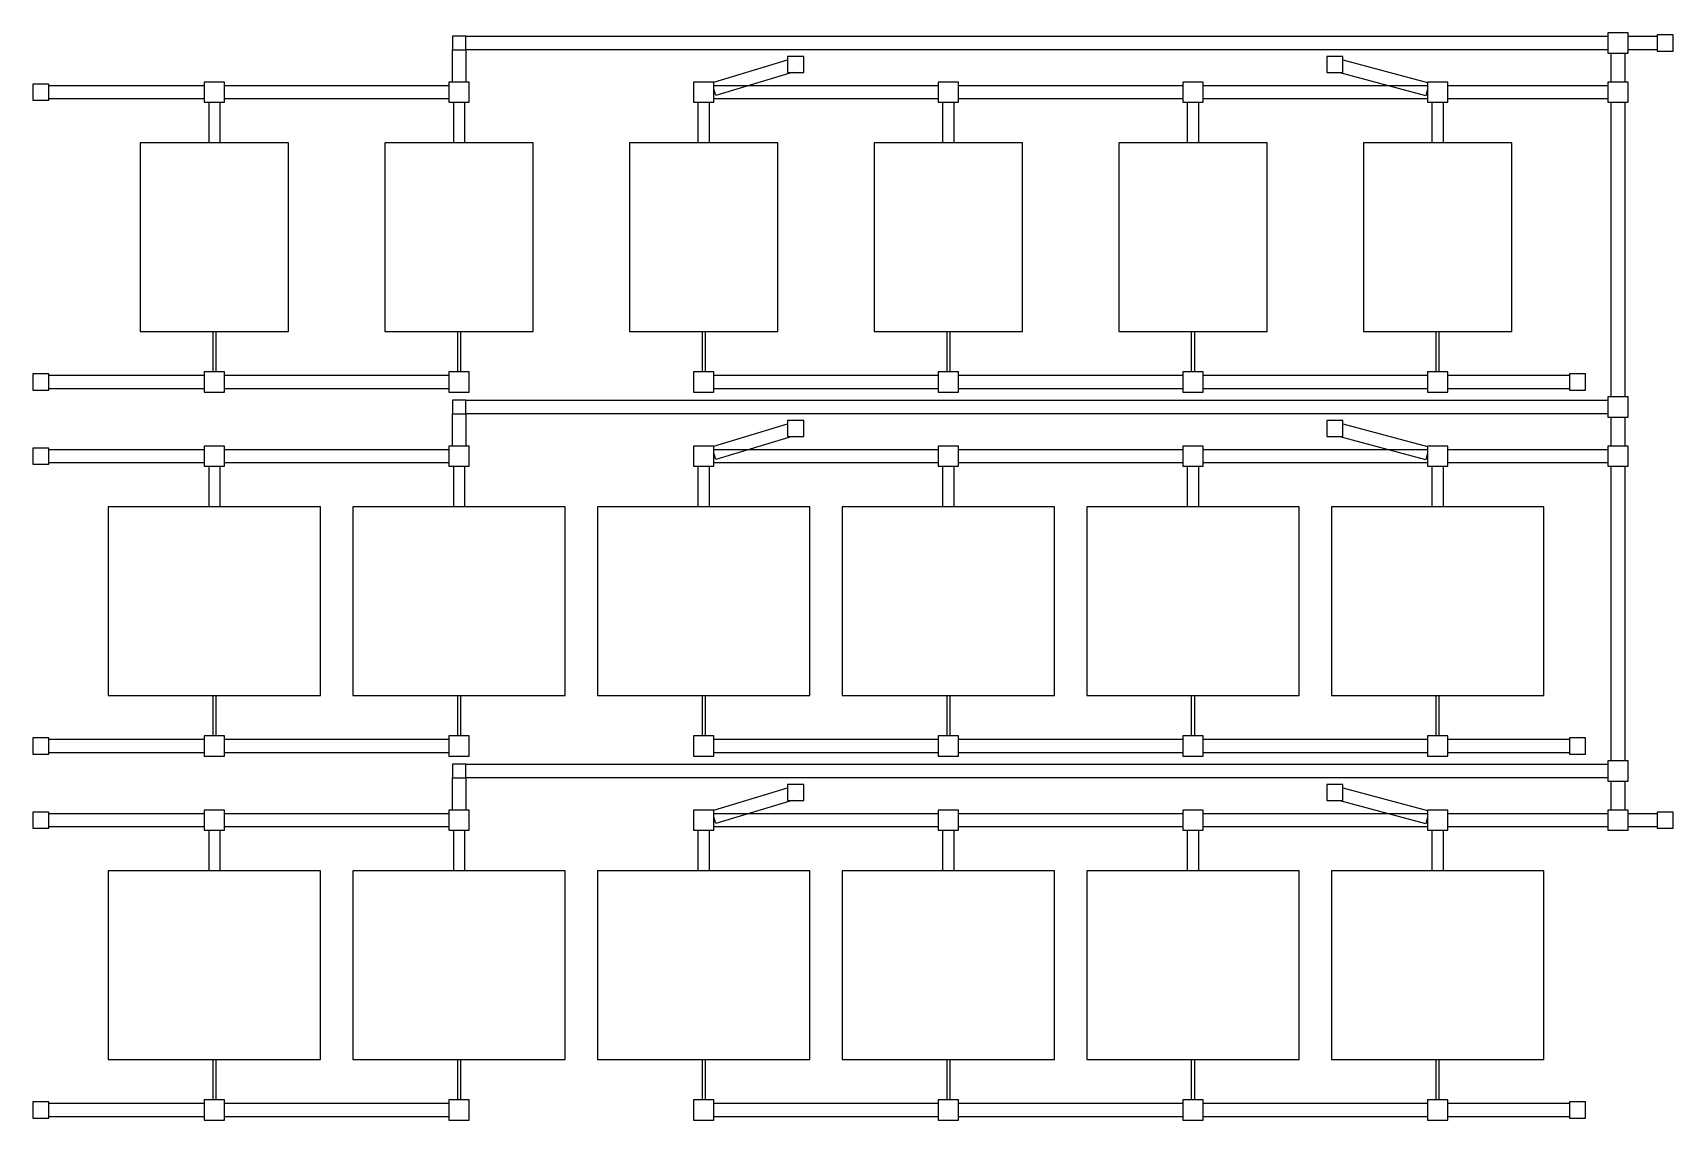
# Model space of a CAD drawing. Header units: millimetres. Extents: x 3 to 125, y 3 to 84.
import ezdxf

# ---------------------------------------------------------------- set-up
doc = ezdxf.new("R2010")
doc.units = ezdxf.units.MM
for name, color, linetype in [('CHAMBERS', 5, 'CONTINUOUS'), ('CHANNELS', 3, 'CONTINUOUS'), ('PADS', 4, 'CONTINUOUS')]:
    doc.layers.add(name, color=color, linetype=linetype)

msp = doc.modelspace()

# ---------------------------------------------------------------- linework, layer by layer
at = {"layer": 'CHAMBERS'}
for points in [[(34.525, 82.4), (35.525, 82.4), (35.525, 83.4), (34.525, 83.4)], [(120.25, 82.15), (121.75, 82.15), (121.75, 83.65), (120.25, 83.65)], [(16.125, 78.5), (17.625, 78.5), (17.625, 80), (16.125, 80)], [(34.275, 78.5), (35.775, 78.5), (35.775, 80), (34.275, 80)], [(52.425, 78.5), (53.925, 78.5), (53.925, 80), (52.425, 80)], [(70.575, 78.5), (72.075, 78.5), (72.075, 80), (70.575, 80)], [(88.725, 78.5), (90.225, 78.5), (90.225, 80), (88.725, 80)], [(106.875, 78.5), (108.375, 78.5), (108.375, 80), (106.875, 80)], [(120.25, 78.5), (121.75, 78.5), (121.75, 80), (120.25, 80)], [(11.375, 61.5), (22.375, 61.5), (22.375, 75.5), (11.375, 75.5)], [(29.525, 61.5), (40.525, 61.5), (40.525, 75.5), (29.525, 75.5)], [(47.675, 61.5), (58.675, 61.5), (58.675, 75.5), (47.675, 75.5)], [(65.825, 61.5), (76.825, 61.5), (76.825, 75.5), (65.825, 75.5)], [(83.975, 61.5), (94.975, 61.5), (94.975, 75.5), (83.975, 75.5)], [(102.125, 61.5), (113.125, 61.5), (113.125, 75.5), (102.125, 75.5)], [(16.125, 57), (17.625, 57), (17.625, 58.5), (16.125, 58.5)], [(34.275, 57), (35.775, 57), (35.775, 58.5), (34.275, 58.5)], [(52.425, 57), (53.925, 57), (53.925, 58.5), (52.425, 58.5)], [(70.575, 57), (72.075, 57), (72.075, 58.5), (70.575, 58.5)], [(88.725, 57), (90.225, 57), (90.225, 58.5), (88.725, 58.5)], [(106.875, 57), (108.375, 57), (108.375, 58.5), (106.875, 58.5)], [(34.525, 55.4), (35.525, 55.4), (35.525, 56.4), (34.525, 56.4)], [(120.25, 55.15), (121.75, 55.15), (121.75, 56.65), (120.25, 56.65)], [(16.125, 51.5), (17.625, 51.5), (17.625, 53), (16.125, 53)], [(34.275, 51.5), (35.775, 51.5), (35.775, 53), (34.275, 53)], [(52.425, 51.5), (53.925, 51.5), (53.925, 53), (52.425, 53)], [(70.575, 51.5), (72.075, 51.5), (72.075, 53), (70.575, 53)], [(88.725, 51.5), (90.225, 51.5), (90.225, 53), (88.725, 53)], [(106.875, 51.5), (108.375, 51.5), (108.375, 53), (106.875, 53)], [(120.25, 51.5), (121.75, 51.5), (121.75, 53), (120.25, 53)], [(9, 34.5), (24.75, 34.5), (24.75, 48.5), (9, 48.5)], [(27.15, 34.5), (42.9, 34.5), (42.9, 48.5), (27.15, 48.5)], [(45.3, 34.5), (61.05, 34.5), (61.05, 48.5), (45.3, 48.5)], [(63.45, 34.5), (79.2, 34.5), (79.2, 48.5), (63.45, 48.5)], [(81.6, 34.5), (97.35, 34.5), (97.35, 48.5), (81.6, 48.5)], [(99.75, 34.5), (115.5, 34.5), (115.5, 48.5), (99.75, 48.5)], [(16.125, 30), (17.625, 30), (17.625, 31.5), (16.125, 31.5)], [(34.275, 30), (35.775, 30), (35.775, 31.5), (34.275, 31.5)], [(52.425, 30), (53.925, 30), (53.925, 31.5), (52.425, 31.5)], [(70.575, 30), (72.075, 30), (72.075, 31.5), (70.575, 31.5)], [(88.725, 30), (90.225, 30), (90.225, 31.5), (88.725, 31.5)], [(106.875, 30), (108.375, 30), (108.375, 31.5), (106.875, 31.5)], [(34.525, 28.4), (35.525, 28.4), (35.525, 29.4), (34.525, 29.4)], [(120.25, 28.15), (121.75, 28.15), (121.75, 29.65), (120.25, 29.65)], [(16.125, 24.5), (17.625, 24.5), (17.625, 26), (16.125, 26)], [(34.275, 24.5), (35.775, 24.5), (35.775, 26), (34.275, 26)], [(52.425, 24.5), (53.925, 24.5), (53.925, 26), (52.425, 26)], [(70.575, 24.5), (72.075, 24.5), (72.075, 26), (70.575, 26)], [(88.725, 24.5), (90.225, 24.5), (90.225, 26), (88.725, 26)], [(106.875, 24.5), (108.375, 24.5), (108.375, 26), (106.875, 26)], [(120.25, 24.5), (121.75, 24.5), (121.75, 26), (120.25, 26)], [(9, 7.5), (24.75, 7.5), (24.75, 21.5), (9, 21.5)], [(27.15, 7.5), (42.9, 7.5), (42.9, 21.5), (27.15, 21.5)], [(45.3, 7.5), (61.05, 7.5), (61.05, 21.5), (45.3, 21.5)], [(63.45, 7.5), (79.2, 7.5), (79.2, 21.5), (63.45, 21.5)], [(81.6, 7.5), (97.35, 7.5), (97.35, 21.5), (81.6, 21.5)], [(99.75, 7.5), (115.5, 7.5), (115.5, 21.5), (99.75, 21.5)], [(16.125, 3), (17.625, 3), (17.625, 4.5), (16.125, 4.5)], [(34.275, 3), (35.775, 3), (35.775, 4.5), (34.275, 4.5)], [(52.425, 3), (53.925, 3), (53.925, 4.5), (52.425, 4.5)], [(70.575, 3), (72.075, 3), (72.075, 4.5), (70.575, 4.5)], [(88.725, 3), (90.225, 3), (90.225, 4.5), (88.725, 4.5)], [(106.875, 3), (108.375, 3), (108.375, 4.5), (106.875, 4.5)]]:
    msp.add_lwpolyline(points, close=True, dxfattribs=at)
at = {"layer": 'CHANNELS'}
for points in [[(35.525, 83.4), (120.25, 83.4), (120.25, 82.4), (35.525, 82.4)], [(123.9, 83.4), (123.9, 82.4), (121.75, 82.4), (121.75, 83.4)], [(34.525, 80), (34.525, 82.4), (35.525, 82.4), (35.525, 80)], [(54.0688, 78.9964), (53.925, 79.4753), (53.925, 79.9973), (59.4, 81.6418), (59.4, 80.7), (59.7405, 80.7)], [(106.875, 79.9694), (106.875, 79.4516), (106.7452, 78.9688), (100.3059, 80.7), (100.6, 80.7), (100.6, 81.6564)], [(120.5, 80), (120.5, 82.15), (121.5, 82.15), (121.5, 80)], [(16.125, 79.75), (16.125, 78.75), (4.6, 78.75), (4.6, 79.75)], [(17.625, 79.75), (34.275, 79.75), (34.275, 78.75), (17.625, 78.75)], [(53.925, 79.75), (70.575, 79.75), (70.575, 78.75), (53.925, 78.75)], [(72.075, 79.75), (88.725, 79.75), (88.725, 78.75), (72.075, 78.75)], [(90.225, 79.75), (106.875, 79.75), (106.875, 78.75), (90.225, 78.75)], [(108.375, 79.75), (120.25, 79.75), (120.25, 78.75), (108.375, 78.75)], [(16.475, 75.5), (16.475, 78.5), (17.275, 78.5), (17.275, 75.5)], [(34.625, 75.5), (34.625, 78.5), (35.425, 78.5), (35.425, 75.5)], [(52.775, 75.5), (52.775, 78.5), (53.575, 78.5), (53.575, 75.5)], [(70.925, 75.5), (70.925, 78.5), (71.725, 78.5), (71.725, 75.5)], [(89.075, 75.5), (89.075, 78.5), (89.875, 78.5), (89.875, 75.5)], [(107.225, 75.5), (107.225, 78.5), (108.025, 78.5), (108.025, 75.5)], [(120.5, 56.65), (120.5, 78.5), (121.5, 78.5), (121.5, 56.65)], [(16.775, 58.5), (16.775, 61.5), (16.975, 61.5), (16.975, 58.5)], [(34.925, 58.5), (34.925, 61.5), (35.125, 61.5), (35.125, 58.5)], [(53.075, 58.5), (53.075, 61.5), (53.275, 61.5), (53.275, 58.5)], [(71.225, 58.5), (71.225, 61.5), (71.425, 61.5), (71.425, 58.5)], [(89.375, 58.5), (89.375, 61.5), (89.575, 61.5), (89.575, 58.5)], [(107.525, 58.5), (107.525, 61.5), (107.725, 61.5), (107.725, 58.5)], [(4.6, 57.25), (4.6, 58.25), (16.125, 58.25), (16.125, 57.25)], [(17.625, 58.25), (34.275, 58.25), (34.275, 57.25), (17.625, 57.25)], [(53.925, 58.25), (70.575, 58.25), (70.575, 57.25), (53.925, 57.25)], [(72.075, 58.25), (88.725, 58.25), (88.725, 57.25), (72.075, 57.25)], [(90.225, 58.25), (106.875, 58.25), (106.875, 57.25), (90.225, 57.25)], [(117.4, 58.25), (117.4, 57.25), (108.375, 57.25), (108.375, 58.25)], [(35.525, 56.4), (120.25, 56.4), (120.25, 55.4), (35.525, 55.4)], [(34.525, 53), (34.525, 55.4), (35.525, 55.4), (35.525, 53)], [(120.5, 53), (120.5, 55.15), (121.5, 55.15), (121.5, 53)], [(54.0688, 51.9964), (53.925, 52.4753), (53.925, 52.9973), (59.4, 54.6418), (59.4, 53.7), (59.7405, 53.7)], [(106.875, 52.9694), (106.875, 52.4516), (106.7452, 51.9688), (100.3059, 53.7), (100.6, 53.7), (100.6, 54.6564)], [(16.125, 52.75), (16.125, 51.75), (4.6, 51.75), (4.6, 52.75)], [(17.625, 52.75), (34.275, 52.75), (34.275, 51.75), (17.625, 51.75)], [(53.925, 52.75), (70.575, 52.75), (70.575, 51.75), (53.925, 51.75)], [(72.075, 52.75), (88.725, 52.75), (88.725, 51.75), (72.075, 51.75)], [(90.225, 52.75), (106.875, 52.75), (106.875, 51.75), (90.225, 51.75)], [(108.375, 52.75), (120.25, 52.75), (120.25, 51.75), (108.375, 51.75)], [(16.475, 48.5), (16.475, 51.5), (17.275, 51.5), (17.275, 48.5)], [(34.625, 48.5), (34.625, 51.5), (35.425, 51.5), (35.425, 48.5)], [(52.775, 48.5), (52.775, 51.5), (53.575, 51.5), (53.575, 48.5)], [(70.925, 48.5), (70.925, 51.5), (71.725, 51.5), (71.725, 48.5)], [(89.075, 48.5), (89.075, 51.5), (89.875, 51.5), (89.875, 48.5)], [(107.225, 48.5), (107.225, 51.5), (108.025, 51.5), (108.025, 48.5)], [(120.5, 29.65), (120.5, 51.5), (121.5, 51.5), (121.5, 29.65)], [(16.775, 31.5), (16.775, 34.5), (16.975, 34.5), (16.975, 31.5)], [(34.925, 31.5), (34.925, 34.5), (35.125, 34.5), (35.125, 31.5)], [(53.075, 31.5), (53.075, 34.5), (53.275, 34.5), (53.275, 31.5)], [(71.225, 31.5), (71.225, 34.5), (71.425, 34.5), (71.425, 31.5)], [(89.375, 31.5), (89.375, 34.5), (89.575, 34.5), (89.575, 31.5)], [(107.525, 31.5), (107.525, 34.5), (107.725, 34.5), (107.725, 31.5)], [(4.6, 30.25), (4.6, 31.25), (16.125, 31.25), (16.125, 30.25)], [(17.625, 31.25), (34.275, 31.25), (34.275, 30.25), (17.625, 30.25)], [(53.925, 31.25), (70.575, 31.25), (70.575, 30.25), (53.925, 30.25)], [(72.075, 31.25), (88.725, 31.25), (88.725, 30.25), (72.075, 30.25)], [(90.225, 31.25), (106.875, 31.25), (106.875, 30.25), (90.225, 30.25)], [(117.4, 31.25), (117.4, 30.25), (108.375, 30.25), (108.375, 31.25)], [(35.525, 29.4), (120.25, 29.4), (120.25, 28.4), (35.525, 28.4)], [(34.525, 26), (34.525, 28.4), (35.525, 28.4), (35.525, 26)], [(120.5, 26), (120.5, 28.15), (121.5, 28.15), (121.5, 26)], [(54.0688, 24.9964), (53.925, 25.4753), (53.925, 25.9973), (59.4, 27.6418), (59.4, 26.7), (59.7405, 26.7)], [(106.875, 25.9694), (106.875, 25.4516), (106.7452, 24.9688), (100.3059, 26.7), (100.6, 26.7), (100.6, 27.6564)], [(16.125, 25.75), (16.125, 24.75), (4.6, 24.75), (4.6, 25.75)], [(17.625, 25.75), (34.275, 25.75), (34.275, 24.75), (17.625, 24.75)], [(53.925, 25.75), (70.575, 25.75), (70.575, 24.75), (53.925, 24.75)], [(72.075, 25.75), (88.725, 25.75), (88.725, 24.75), (72.075, 24.75)], [(90.225, 25.75), (106.875, 25.75), (106.875, 24.75), (90.225, 24.75)], [(108.375, 25.75), (120.25, 25.75), (120.25, 24.75), (108.375, 24.75)], [(121.75, 24.75), (121.75, 25.75), (123.9, 25.75), (123.9, 24.75)], [(16.475, 21.5), (16.475, 24.5), (17.275, 24.5), (17.275, 21.5)], [(34.625, 21.5), (34.625, 24.5), (35.425, 24.5), (35.425, 21.5)], [(52.775, 21.5), (52.775, 24.5), (53.575, 24.5), (53.575, 21.5)], [(70.925, 21.5), (70.925, 24.5), (71.725, 24.5), (71.725, 21.5)], [(89.075, 21.5), (89.075, 24.5), (89.875, 24.5), (89.875, 21.5)], [(107.225, 21.5), (107.225, 24.5), (108.025, 24.5), (108.025, 21.5)], [(16.775, 4.5), (16.775, 7.5), (16.975, 7.5), (16.975, 4.5)], [(34.925, 4.5), (34.925, 7.5), (35.125, 7.5), (35.125, 4.5)], [(53.075, 4.5), (53.075, 7.5), (53.275, 7.5), (53.275, 4.5)], [(71.225, 4.5), (71.225, 7.5), (71.425, 7.5), (71.425, 4.5)], [(89.375, 4.5), (89.375, 7.5), (89.575, 7.5), (89.575, 4.5)], [(107.525, 4.5), (107.525, 7.5), (107.725, 7.5), (107.725, 4.5)], [(4.6, 3.25), (4.6, 4.25), (16.125, 4.25), (16.125, 3.25)], [(17.625, 4.25), (34.275, 4.25), (34.275, 3.25), (17.625, 3.25)], [(53.925, 4.25), (70.575, 4.25), (70.575, 3.25), (53.925, 3.25)], [(72.075, 4.25), (88.725, 4.25), (88.725, 3.25), (72.075, 3.25)], [(90.225, 4.25), (106.875, 4.25), (106.875, 3.25), (90.225, 3.25)], [(117.4, 4.25), (117.4, 3.25), (108.375, 3.25), (108.375, 4.25)]]:
    msp.add_lwpolyline(points, close=True, dxfattribs=at)
at = {"layer": 'PADS'}
for points in [[(123.9, 82.3), (125.1, 82.3), (125.1, 83.5), (123.9, 83.5)], [(59.4, 80.7), (60.6, 80.7), (60.6, 81.9), (59.4, 81.9)], [(99.4, 80.7), (100.6, 80.7), (100.6, 81.9), (99.4, 81.9)], [(3.4, 78.65), (4.6, 78.65), (4.6, 79.85), (3.4, 79.85)], [(3.4, 57.15), (4.6, 57.15), (4.6, 58.35), (3.4, 58.35)], [(117.4, 57.15), (118.6, 57.15), (118.6, 58.35), (117.4, 58.35)], [(59.4, 53.7), (60.6, 53.7), (60.6, 54.9), (59.4, 54.9)], [(99.4, 53.7), (100.6, 53.7), (100.6, 54.9), (99.4, 54.9)], [(3.4, 51.65), (4.6, 51.65), (4.6, 52.85), (3.4, 52.85)], [(3.4, 30.15), (4.6, 30.15), (4.6, 31.35), (3.4, 31.35)], [(117.4, 30.15), (118.6, 30.15), (118.6, 31.35), (117.4, 31.35)], [(59.4, 26.7), (60.6, 26.7), (60.6, 27.9), (59.4, 27.9)], [(99.4, 26.7), (100.6, 26.7), (100.6, 27.9), (99.4, 27.9)], [(3.4, 24.65), (4.6, 24.65), (4.6, 25.85), (3.4, 25.85)], [(123.9, 24.65), (125.1, 24.65), (125.1, 25.85), (123.9, 25.85)], [(3.4, 3.15), (4.6, 3.15), (4.6, 4.35), (3.4, 4.35)], [(117.4, 3.15), (118.6, 3.15), (118.6, 4.35), (117.4, 4.35)]]:
    msp.add_lwpolyline(points, close=True, dxfattribs=at)

doc.saveas('drawing.dxf')
